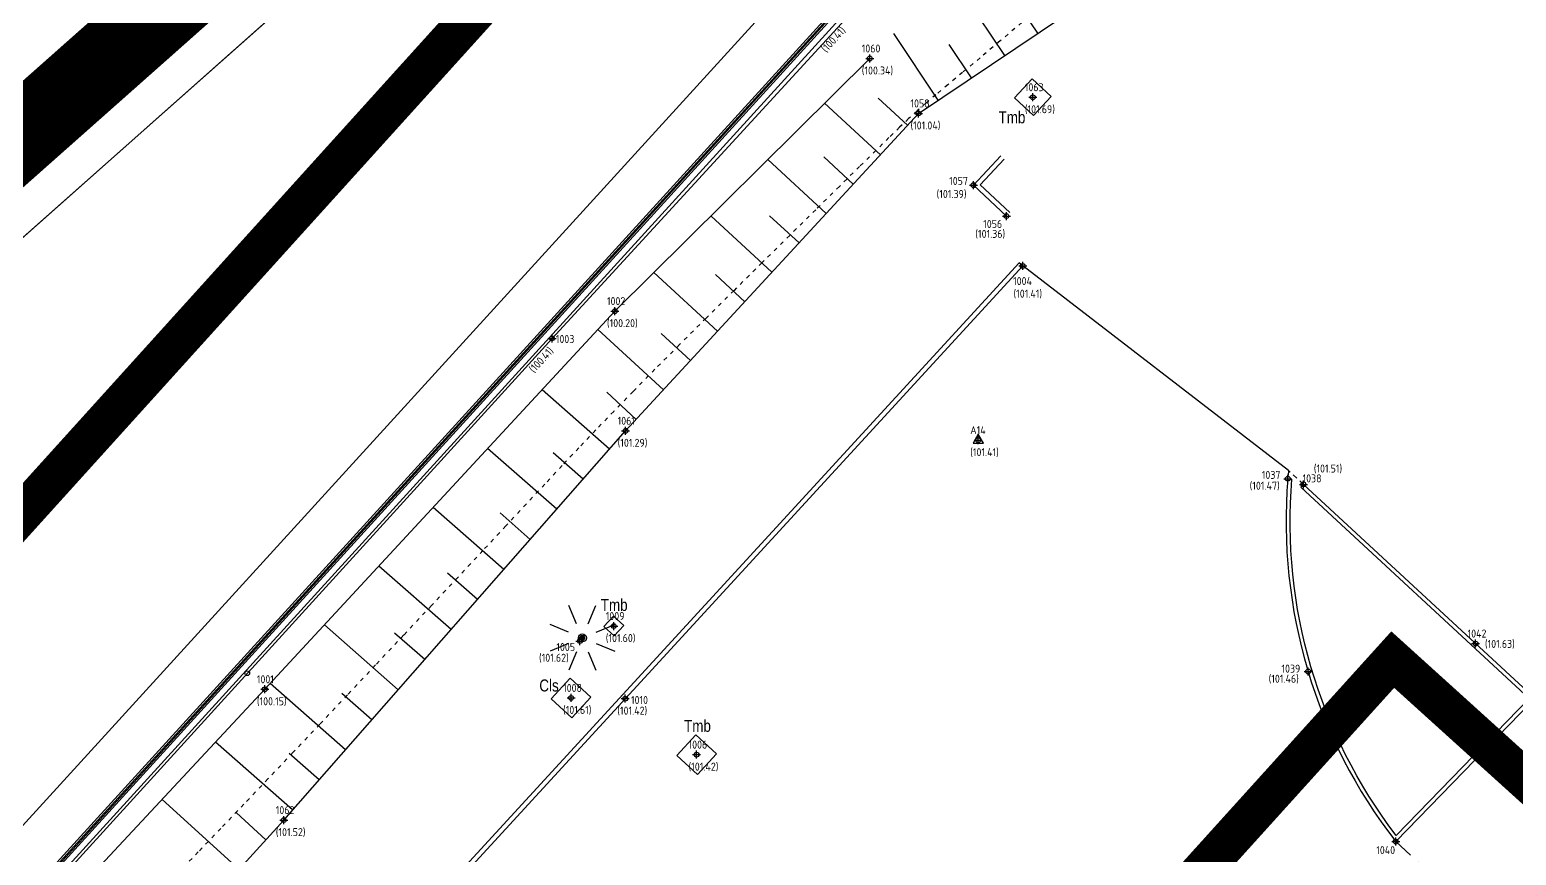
# Model space of a CAD drawing. Extents: x 9555 to 11275, y -8412 to -6382.
# Drawn here: x 10115.81 to 10152.97, y -8039.86 to -8019.23 of the extents above; entities that cross this region are included whole.
import ezdxf
from ezdxf.enums import TextEntityAlignment as Align

# ---------------------------------------------------------------- set-up
doc = ezdxf.new("R2010")
doc.units = 0
doc.header["$MEASUREMENT"] = 0
doc.header["$XCLIPFRAME"] = 2
doc.header["$PDMODE"] = 33
doc.header["$PDSIZE"] = 0.12
for name, pattern in [('DASHED', [0.75, 0.5, -0.25]), ('DASHEDX2', [1.5, 1, -0.5]), ('DOT2', [0.125, 0, -0.125]), ('HIDDEN2', [0.1875, 0.125, -0.0625]), ('TRATTEGGIATA', [0.75, 0.5, -0.25])]:
    doc.linetypes.add(name, pattern=pattern)
doc.layers.get('0').update_dxf_attribs({"color": 53, "lineweight": 50})
for name, color, linetype in [('02_CAT', 7, 'Continuous'), ('Fgl-Cat_Txt-DivisioneAllegati', 161, 'DASHEDX2'), ('GEI-Nome_P', 6, 'Continuous'), ('GEI-Punti', 7, 'Continuous'), ('Gei-Punti_3D', 3, 'Continuous'), ('GEI-Quote_P', 3, 'Continuous'), ('GEI-Simboli', 6, 'Continuous'), ('Immagine', 181, 'Continuous'), ('Ril-Muro', 6, 'Continuous'), ('Ril-Palo_Lampione', 20, 'Continuous'), ('Ril-Strada', 4, 'Continuous'), ('Ril-Tomb_CEMENTO-Cls', 5, 'Continuous'), ('Ril-Tombino', 5, 'Continuous'), ('Ril_PQ1-Ciglio', 72, 'Continuous'), ('Ril_PQ1-CLV', 62, 'DOT2'), ('Ril_PQ1-Piede', 74, 'Continuous'), ('Ril_PQ1-Scarpate', 65, 'Continuous')]:
    doc.layers.add(name, color=color, linetype=linetype)
for name, color, linetype, lineweight in [('Fgl.957C_Estratto', 154, 'Continuous', 30), ('Fgl.957E_Estratto', 5, 'Continuous', 30), ('x Area Rilievo', 1, 'Continuous', 15)]:
    doc.layers.add(name, color=color, linetype=linetype, lineweight=lineweight)
doc.layers.add('Gei-Nome_p(OFF)', color=251, linetype='Continuous', plot=False)
doc.styles.add('HELVLA', font='helvl', dxfattribs={"width": 0.8})
doc.styles.get("Standard").update_dxf_attribs({"font": 'isocp.shx'})
picture_1 = doc.add_image_def('image2.png', size_in_pixel=(4950, 3510))
picture_2 = doc.add_image_def('image3.png', size_in_pixel=(3510, 4950))

# ---------------------------------------------------------------- blocks, each defined once
blk = doc.blocks.new('PALO-ILLUM01_15')
at = {"layer": 'Ril-Palo_Lampione'}
h = blk.add_hatch(color=256, dxfattribs=at)
edge = h.paths.add_edge_path()
edge.add_arc((0, 0), 0.075, 0, 360)
for p, q in [((-0.144, 0.346), (-0.335, 0.808)), ((0.144, 0.346), (0.335, 0.808)), ((-0.346, 0.144), (-0.808, 0.336)), ((0.346, 0.144), (0.808, 0.336)), ((-0.347, -0.143), (-0.809, -0.333)), ((-0.145, -0.346), (-0.338, -0.807)), ((0.145, -0.346), (0.338, -0.807)), ((0.347, -0.143), (0.809, -0.333))]:
    blk.add_line(p, q, dxfattribs=at)
at = {"layer": 'Ril-Palo_Lampione', "color": 7}
blk.add_circle((0, 0), 0.0997, dxfattribs=at)
blk = doc.blocks.new('-Fgl. 957E Estratto Foglio Intero_PostFR2')
at = {"layer": 'Immagine'}
image = blk.add_image(picture_1, insert=(9917.284, -8422.509), size_in_units=(838.183, 594.348), rotation=0.00109, dxfattribs=at)
image.set_boundary_path([(308.756, 193.629), (4680.161, 3410.458)])
image.dxf.flags = 15
blk = doc.blocks.new('-Fgl. 958 Estratto Foglio Intero_PostFR3')
at = {"layer": 'Immagine'}
image = blk.add_image(picture_2, insert=(9716.786, -8308.175), size_in_units=(1485.814, 2095.379), rotation=-0.001044, dxfattribs=at)
image.set_boundary_path([(486.986, 415.0435), (2987.88, 4584.8433)])
image.dxf.flags = 15
blk = doc.blocks.new('- Fogli_Unione (Estratti_20043_SpostatoComeAll.957E_SuRIL_PostFR1-FR2-FR3 (2021-02-08)')
for name in ['-Fgl. 958 Estratto Foglio Intero_PostFR3', '-Fgl. 957E Estratto Foglio Intero_PostFR2']:
    blk.add_blockref(name, (0, 0))
blk = doc.blocks.new('2493-1_PostFRAZ')
at = {"layer": 'Fgl-Cat_Txt-DivisioneAllegati', "const_width": 2}
blk.add_lwpolyline([(10228.586, -7853.468), (10162.698, -7925.92), (10192.91, -7953.353), (10072.999, -8059.629), (10057.864, -8046.235), (10041.285, -8064.108), (10030.149, -8071.975), (9972.714, -8134.103)], dxfattribs=at)
at = {"layer": 'Fgl.957C_Estratto'}
blk.add_lwpolyline([(10072.951, -8062.257), (10135.98, -8006.376), (10195.694, -7953.18)], dxfattribs=at)
at = {"layer": 'Fgl.957E_Estratto'}
for points in [[(10195.694, -7953.18), (10135.98, -8006.376), (10055.535, -8077.698), (9990.365, -8150.487), (10203.253, -8346.254), (10255.466, -8393.789), (10405.812, -8288.049), (10404.165, -8285.636), (10413.29, -8279.33), (10414.982, -8281.676), (10491.483, -8229.14), (10489.659, -8226.497), (10499.645, -8220.001), (10501.423, -8222.098), (10579.344, -8168.071), (10701.597, -8098.12)], [(10084.674, -8075.065), (10142.131, -8011.985)]]:
    blk.add_lwpolyline(points, dxfattribs=at)
at = {"layer": '02_CAT'}
blk.add_blockref('- Fogli_Unione (Estratti_20043_SpostatoComeAll.957E_SuRIL_PostFR1-FR2-FR3 (2021-02-08)', (2.401, 6.764), dxfattribs=at)

msp = doc.modelspace()

# ---------------------------------------------------------------- linework, layer by layer
at = {"layer": 'Gei-Nome_p(OFF)'}
msp.add_point((10130.695, -8035.943), dxfattribs=at)
at = {"layer": 'GEI-Punti', "lineweight": 30}
msp.add_lwpolyline([(10139.516, -8029.335), (10139.386, -8029.56), (10139.646, -8029.56)], close=True, dxfattribs=at)
at = {"layer": 'GEI-Punti'}
for p in [(10136.805, -8019.949), (10140.882, -8020.917), (10138.023, -8021.321), (10139.397, -8023.113), (10140.221, -8023.887), (10140.63, -8025.133), (10130.436, -8026.261), (10128.863, -8026.942), (10130.703, -8029.251), (10139.516, -8029.485), (10147.256, -8030.449), (10147.646, -8030.589), (10130.406, -8034.129), (10129.561, -8034.503), (10151.949, -8034.567), (10147.763, -8035.264), (10121.685, -8035.709), (10129.34, -8035.925), (10132.476, -8037.342), (10122.157, -8038.978), (10149.953, -8039.515)]:
    msp.add_point(p, dxfattribs=at)
at = {"layer": 'Gei-Punti_3D'}
for p in [(10136.805, -8019.949, 100.343), (10140.882, -8020.917, 101.688), (10138.023, -8021.321, 101.039), (10139.397, -8023.113, 101.387), (10140.221, -8023.887, 101.365), (10140.63, -8025.133, 101.406), (10130.436, -8026.261, 100.195), (10128.863, -8026.942, 100.405), (10130.703, -8029.251, 101.289), (10139.516, -8029.485, 101.414), (10147.256, -8030.449, 101.472), (10147.646, -8030.589, 101.505), (10130.406, -8034.129, 101.6), (10129.561, -8034.503, 101.619), (10151.949, -8034.567, 101.629), (10147.763, -8035.264, 101.46), (10121.685, -8035.709, 100.152), (10129.34, -8035.925, 101.608), (10130.695, -8035.943, 101.422), (10132.476, -8037.342, 101.423), (10122.157, -8038.978, 101.516), (10149.953, -8039.515, 101.496)]:
    msp.add_point(p, dxfattribs=at)
at = {"layer": 'Gei-Punti_3D', "color": 1}
msp.add_point((10121.245, -8035.308, 100.152), dxfattribs=at)
at = {"layer": 'GEI-Simboli'}
for p, q in [((10136.805, -8020.049), (10136.805, -8019.849)), ((10136.705, -8019.949), (10136.905, -8019.949)), ((10140.782, -8020.917), (10140.982, -8020.917)), ((10140.882, -8021.017), (10140.882, -8020.817)), ((10137.923, -8021.321), (10138.123, -8021.321)), ((10138.023, -8021.421), (10138.023, -8021.221)), ((10139.297, -8023.113), (10139.497, -8023.113)), ((10139.397, -8023.213), (10139.397, -8023.013)), ((10140.121, -8023.887), (10140.321, -8023.887)), ((10140.221, -8023.987), (10140.221, -8023.787)), ((10140.63, -8025.233), (10140.63, -8025.033)), ((10140.53, -8025.133), (10140.73, -8025.133)), ((10130.436, -8026.361), (10130.436, -8026.161)), ((10130.336, -8026.261), (10130.536, -8026.261)), ((10128.863, -8027.042), (10128.863, -8026.842)), ((10128.763, -8026.942), (10128.963, -8026.942)), ((10130.703, -8029.351), (10130.703, -8029.151)), ((10130.603, -8029.251), (10130.803, -8029.251)), ((10139.416, -8029.485), (10139.616, -8029.485)), ((10139.516, -8029.585), (10139.516, -8029.385)), ((10147.156, -8030.449), (10147.356, -8030.449)), ((10147.256, -8030.549), (10147.256, -8030.349)), ((10147.546, -8030.589), (10147.746, -8030.589)), ((10147.646, -8030.689), (10147.646, -8030.489)), ((10130.306, -8034.129), (10130.506, -8034.129)), ((10130.406, -8034.229), (10130.406, -8034.029)), ((10129.461, -8034.503), (10129.661, -8034.503)), ((10129.561, -8034.603), (10129.561, -8034.403)), ((10151.849, -8034.567), (10152.049, -8034.567)), ((10151.949, -8034.667), (10151.949, -8034.467)), ((10147.663, -8035.264), (10147.863, -8035.264)), ((10147.763, -8035.364), (10147.763, -8035.164)), ((10121.585, -8035.709), (10121.785, -8035.709)), ((10121.685, -8035.809), (10121.685, -8035.609)), ((10129.34, -8036.025), (10129.34, -8035.825)), ((10129.239, -8035.925), (10129.44, -8035.925)), ((10130.595, -8035.943), (10130.795, -8035.943)), ((10130.695, -8036.043), (10130.695, -8035.843)), ((10132.476, -8037.442), (10132.476, -8037.242)), ((10132.376, -8037.342), (10132.576, -8037.342)), ((10122.058, -8038.978), (10122.257, -8038.978)), ((10122.157, -8039.078), (10122.157, -8038.878)), ((10149.853, -8039.515), (10150.053, -8039.515)), ((10149.953, -8039.615), (10149.953, -8039.415))]:
    msp.add_line(p, q, dxfattribs=at)
at = {"layer": 'Ril-Muro'}
for points in [[(10165.781, -7925.909), (10195.663, -7953.205), (10084.802, -8074.854), (10056.835, -8049.404)], [(10087.166, -8072.73), (10128.863, -8026.942), (10142.753, -8011.821), (10151.218, -8002.547), (10160.157, -7992.666), (10196.086, -7953.186)]]:
    msp.add_lwpolyline(points, dxfattribs=at)
at = {"layer": 'Ril-Muro', "color": 4}
msp.add_lwpolyline([(10165.754, -7925.936), (10195.606, -7953.208), (10084.793, -8074.805), (10056.849, -8049.352)], dxfattribs=at)
at = {"layer": 'Ril-Muro', "color": 7}
msp.add_lwpolyline([(10188.5, -7946.561), (10195.768, -7953.201), (10084.83, -8074.936), (10084.94, -8075.037), (10195.98, -7953.192), (10188.601, -7946.45)], dxfattribs=at)
at = {"layer": 'Ril-Strada'}
for p, q in [((10140.081, -8022.384), (10139.397, -8023.113)), ((10140.169, -8022.466), (10139.567, -8023.108)), ((10140.221, -8023.887), (10139.397, -8023.113)), ((10140.303, -8023.799), (10139.567, -8023.108))]:
    msp.add_line(p, q, dxfattribs=at)
for points in [[(9971.896, -8134.389), (10028.91, -8071.822), (10039.211, -8065.018), (10065.42, -8036.232), (10067.269, -8037.915), (10057.666, -8048.462), (10084.75, -8073.467), (10110.887, -8044.31), (10152.088, -7999.139), (10193.966, -7953.226), (10164.619, -7926.555), (10153.614, -7938.634, -0.961679), (10151.837, -7936.873), (10168.891, -7918.162)], [(10061.846, -8076.037), (10065.027, -8079.024, 0.141753), (10065.481, -8079.256), (10069.529, -8079.569, 0.048111), (10071.496, -8079.588), (10078.981, -8079.602, 0.053829), (10086.966, -8078.747, 0.154157), (10096.334, -8073.164), (10140.542, -8025.052)], [(10064.093, -8066.276), (10064.249, -8066.495), (10058.406, -8072.971), (10064.945, -8079.111, 0.143479), (10065.465, -8079.375), (10069.518, -8079.688, 0.047941), (10071.501, -8079.708), (10078.981, -8079.722, 0.053835), (10086.993, -8078.864, 0.154158), (10096.423, -8073.245), (10140.63, -8025.133)]]:
    msp.add_lwpolyline(points, format="xyb", dxfattribs=at)
msp.add_lwpolyline([(10147.256, -8030.449, 0.187616), (10149.953, -8039.515), (10153.345, -8036.02), (10167.109, -8021.964), (10167.85, -8021.333), (10167.785, -8021.257), (10167.04, -8021.891), (10153.285, -8035.939), (10149.962, -8039.362, -0.185315), (10147.356, -8030.457)], format="xyb", close=True, dxfattribs=at)
for points in [[(10140.63, -8025.133), (10140.542, -8025.052)], [(10147.275, -8030.245), (10140.63, -8025.133)], [(10153.353, -8035.865), (10147.646, -8030.589), (10147.578, -8030.662), (10153.285, -8035.939)]]:
    msp.add_lwpolyline(points, dxfattribs=at)
at = {"layer": 'Ril-Strada', "linetype": 'HIDDEN2'}
msp.add_lwpolyline([(10147.646, -8030.589), (10147.275, -8030.245), (10147.256, -8030.449)], dxfattribs=at)
at = {"layer": 'Ril-Strada', "linetype": 'DASHED'}
msp.add_lwpolyline([(10149.953, -8039.515), (10163.935, -8052.556), (10189.12, -8075.781), (10206.016, -8091.152)], dxfattribs=at)
at = {"layer": 'Ril-Tomb_CEMENTO-Cls'}
msp.add_lwpolyline([(10128.845, -8035.945), (10129.319, -8035.43), (10129.834, -8035.904), (10129.36, -8036.419)], close=True, dxfattribs=at)
at = {"layer": 'Ril-Tombino'}
for points in [[(10141.342, -8020.902), (10140.868, -8020.457), (10140.423, -8020.931), (10140.897, -8021.376)], [(10130.159, -8034.14), (10130.417, -8034.376), (10130.654, -8034.119), (10130.396, -8033.882)], [(10131.982, -8037.363), (10132.497, -8037.836), (10132.971, -8037.321), (10132.455, -8036.847)]]:
    msp.add_lwpolyline(points, close=True, dxfattribs=at)
at = {"layer": 'Ril_PQ1-Ciglio'}
msp.add_lwpolyline([(10084.997, -8076.374), (10086.289, -8076.848), (10089.48, -8074.76), (10093.477, -8070.883), (10104.001, -8059.414), (10112.545, -8049.527), (10122.157, -8038.978), (10130.703, -8029.251), (10138.023, -8021.321), (10147.126, -8015.209), (10154.511, -8006.822), (10161.091, -8012.457)], dxfattribs=at)
at = {"layer": 'Ril_PQ1-CLV'}
msp.add_lwpolyline([(10140.605, -8019.05), (10140.059, -8019.514), (10139.564, -8019.931), (10139.126, -8020.295), (10138.756, -8020.603), (10138.455, -8020.854), (10138.207, -8021.066), (10137.988, -8021.259), (10137.777, -8021.452), (10137.55, -8021.668), (10137.285, -8021.925), (10136.96, -8022.245), (10136.551, -8022.647), (10136.045, -8023.146), (10135.455, -8023.727), (10134.804, -8024.368), (10134.116, -8025.047), (10133.412, -8025.743), (10132.716, -8026.434), (10132.05, -8027.098), (10131.436, -8027.713), (10130.892, -8028.266), (10130.405, -8028.765), (10129.958, -8029.229), (10129.534, -8029.675), (10129.114, -8030.121), (10128.682, -8030.584), (10128.219, -8031.08), (10127.708, -8031.629), (10127.137, -8032.241), (10126.513, -8032.908), (10125.849, -8033.616), (10125.158, -8034.352), (10124.454, -8035.1), (10123.75, -8035.847), (10123.059, -8036.58), (10122.393, -8037.284), (10121.763, -8037.948), (10121.163, -8038.579), (10120.585, -8039.184), (10120.021, -8039.772), (10119.463, -8040.353)], dxfattribs=at)
at = {"layer": 'Ril_PQ1-Piede'}
msp.add_lwpolyline([(10085.004, -8075.104), (10087.623, -8073.235), (10099.692, -8059.767), (10112.102, -8045.977), (10121.685, -8035.709), (10130.436, -8026.261), (10136.805, -8019.949)], dxfattribs=at)
at = {"layer": 'Ril_PQ1-Scarpate'}
for p, q in [((10140.179, -8019.873), (10139.065, -8018.213)), ((10141.01, -8019.316), (10140.452, -8018.486)), ((10138.519, -8020.988), (10137.404, -8019.328)), ((10139.349, -8020.431), (10138.792, -8019.601)), ((10137.75, -8021.617), (10137.015, -8020.939)), ((10137.072, -8022.352), (10135.678, -8021.066)), ((10136.394, -8023.087), (10135.659, -8022.409)), ((10135.715, -8023.822), (10134.256, -8022.475)), ((10134.359, -8025.291), (10132.834, -8023.884)), ((10135.037, -8024.556), (10134.302, -8023.878)), ((10133.002, -8026.761), (10131.412, -8025.293)), ((10133.68, -8026.026), (10132.946, -8025.348)), ((10131.646, -8028.231), (10130.01, -8026.721)), ((10132.324, -8027.496), (10131.589, -8026.817)), ((10130.3, -8029.71), (10128.614, -8028.228)), ((10130.967, -8028.965), (10130.233, -8028.287)), ((10128.98, -8031.213), (10127.254, -8029.696)), ((10129.64, -8030.461), (10128.889, -8029.801)), ((10127.66, -8032.715), (10125.895, -8031.164)), ((10128.32, -8031.964), (10127.569, -8031.304)), ((10126.34, -8034.218), (10124.535, -8032.632)), ((10127, -8033.466), (10126.249, -8032.806)), ((10125.02, -8035.72), (10123.176, -8034.1)), ((10125.68, -8034.969), (10124.929, -8034.309)), ((10123.7, -8037.223), (10121.816, -8035.568)), ((10124.36, -8036.471), (10123.609, -8035.811)), ((10122.38, -8038.725), (10120.451, -8037.031)), ((10123.04, -8037.974), (10122.289, -8037.314)), ((10121.037, -8040.207), (10119.119, -8038.459)), ((10121.711, -8039.468), (10120.972, -8038.795))]:
    msp.add_line(p, q, dxfattribs=at)
at = {"layer": 'x Area Rilievo', "linetype": 'TRATTEGGIATA', "lineweight": 0, "ltscale": 10, "const_width": 1}
msp.add_lwpolyline([(10561.071, -7840.391), (10415.946, -7709.147), (10326.96, -7738.791), (10288.996, -7748.932), (10283.895, -7766.399), (10280.736, -7779.083), (10263.249, -7802.296), (10149.988, -7927.536), (10182.712, -7957.129), (10084.037, -8066.241), (10054.064, -8039.135), (10024.505, -8071.821), (10019.775, -8077.051), (10070.409, -8122.842), (10149.878, -8034.968), (10222.804, -8100.918), (10229.342, -8093.529), (10229.342, -8093.529), (10397.888, -7907.157), (10402.978, -7911.76), (10454.44, -7958.3)], close=True, dxfattribs=at)

# ---------------------------------------------------------------- block references
at = {"layer": '02_CAT'}
msp.add_blockref('2493-1_PostFRAZ', (0, 0), dxfattribs=at)
at = {"layer": 'Ril-Palo_Lampione'}
msp.add_blockref('PALO-ILLUM01_15', (10129.622, -8034.424), dxfattribs=at)

# ---------------------------------------------------------------- texts
at = {"layer": 'GEI-Nome_P'}
for s, p in [('1060', (10136.605, -8019.799)), ('1063', (10140.682, -8020.767)), ('1058', (10137.823, -8021.171)), ('1057', (10138.79, -8023.108)), ('1056', (10139.641, -8024.183)), ('1004', (10140.388, -8025.609)), ('1002', (10130.236, -8026.111)), ('1003', (10128.958, -8027.058)), ('1061', (10130.503, -8029.101)), ('A14', (10139.316, -8029.335)), ('1037', (10146.605, -8030.453)), ('1038', (10147.624, -8030.54)), ('1009', (10130.206, -8033.979)), ('1042', (10151.749, -8034.417)), ('1005', (10128.971, -8034.754)), ('1039', (10147.096, -8035.294)), ('1001', (10121.485, -8035.559)), ('1008', (10129.139, -8035.775)), ('1010', (10130.836, -8036.078)), ('1006', (10132.276, -8037.192)), ('1062', (10121.958, -8038.828)), ('1040', (10149.466, -8039.828))]:
    msp.add_text(s, height=0.2, dxfattribs=at).set_placement(p)
at = {"layer": 'GEI-Quote_P', "color": 4}
for p in [(10135.718, -8019.817), (10128.416, -8027.821)]:
    msp.add_text('(100.41)', height=0.2, rotation=47.6709, dxfattribs=at).set_placement(p)
at = {"layer": 'GEI-Quote_P'}
for s, p in [('(100.34)', (10136.605, -8020.349)), ('(101.69)', (10140.682, -8021.317)), ('(101.04)', (10137.823, -8021.721)), ('(101.39)', (10138.476, -8023.435)), ('(101.36)', (10139.444, -8024.431)), ('(101.41)', (10140.398, -8025.925)), ('(100.20)', (10130.236, -8026.661)), ('(101.29)', (10130.503, -8029.651)), ('(101.41)', (10139.316, -8029.885)), ('(101.51)', (10147.904, -8030.294)), ('(101.47)', (10146.301, -8030.723)), ('(101.60)', (10130.206, -8034.529)), ('(101.63)', (10152.182, -8034.675)), ('(101.62)', (10128.538, -8035.021)), ('(101.46)', (10146.776, -8035.546)), ('(100.15)', (10121.485, -8036.109)), ('(101.61)', (10129.139, -8036.325)), ('(101.42)', (10130.495, -8036.343)), ('(101.42)', (10132.276, -8037.742)), ('(101.52)', (10121.958, -8039.378))]:
    msp.add_text(s, height=0.2, dxfattribs=at).set_placement(p)
at = {"layer": 'Ril-Tomb_CEMENTO-Cls', "style": 'HELVLA', "width": 0.8}
msp.add_text('Cls', height=0.3, dxfattribs=at).set_placement((10128.788, -8035.608), align=Align.MIDDLE)
at = {"layer": 'Ril-Tombino', "style": 'HELVLA', "width": 0.8}
for p in [(10140.36, -8021.412), (10130.417, -8033.596), (10132.499, -8036.617)]:
    msp.add_text('Tmb', height=0.3, dxfattribs=at).set_placement(p, align=Align.MIDDLE)

doc.saveas('drawing.dxf')
